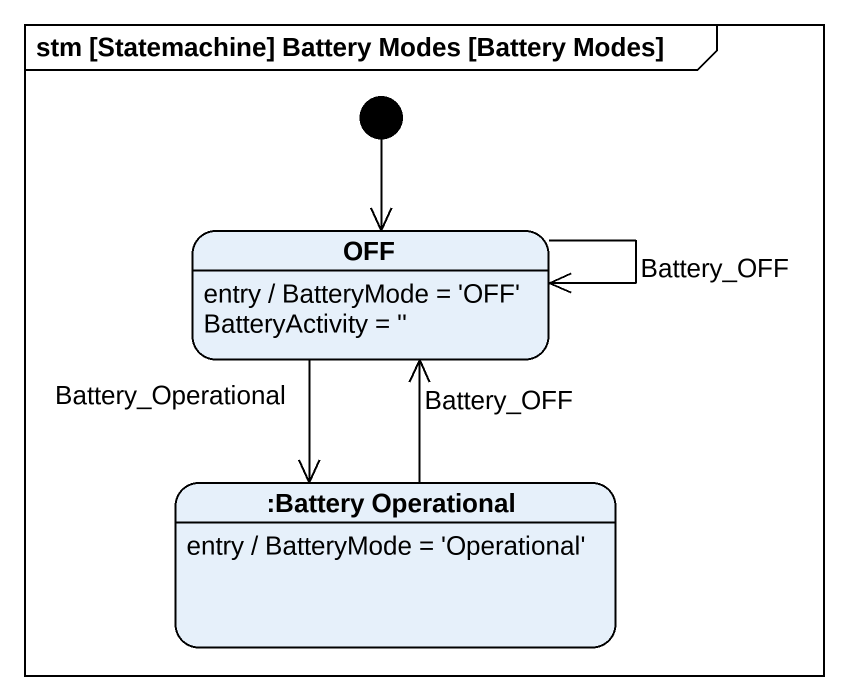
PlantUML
@startuml
mainframe stm [Statemachine] Battery Modes [Battery Modes]
hide empty description
state OFF
OFF : entry / BatteryMode = 'OFF' BatteryActivity = ''
state ":Battery Operational" as Battery_Operational
Battery_Operational : entry / BatteryMode = 'Operational'
[*] --> OFF
OFF --> OFF : Battery_OFF
OFF --> Battery_Operational : Battery_Operational
Battery_Operational -up-> OFF : Battery_OFF
@enduml
